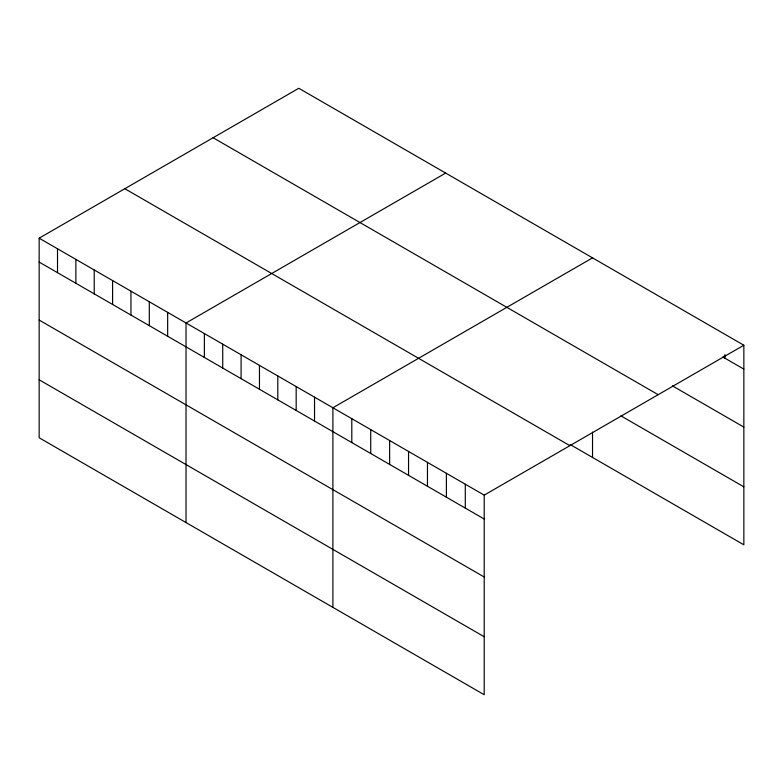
<?xml version="1.0" encoding="UTF-8"?>
<svg xmlns="http://www.w3.org/2000/svg" width="783" height="783" viewBox="0 0 783 783"><rect width="100%" height="100%" fill="white"/><g stroke="black" fill="none" stroke-linecap="round" stroke-linejoin="round"><path stroke-width="1.17" d="M39.15 238.179L484.207 495.13L484.207 694.727L39.15 437.766L39.15 238.179L298.793 88.273L743.85 345.234L743.85 544.821L570.093 444.499M445.664 173.072L186.021 322.978L186.021 522.564M592.535 257.861L332.892 407.767L332.892 607.354M484.207 495.13L743.85 345.234M722.836 356.979L743.85 369.116M672.391 385.843L743.85 427.097M213.113 137.749L658.17 394.701M620.899 415.851L743.85 486.84M124.83 188.713L569.887 445.664M39.15 262.06L484.207 519.021M39.15 320.051L484.207 577.002M39.15 379.784L484.207 636.736M724.931 354.611L724.931 358.193M592.535 432.089L592.535 457.458M465.288 484.217L465.288 508.098M446.379 473.294L446.379 497.176M427.459 462.371L427.459 486.253M408.55 451.448L408.55 475.34M389.631 440.535L389.631 464.417M370.721 429.613L370.721 453.494M351.802 418.69L351.802 442.571M314.531 397.167L314.531 421.058M296.17 386.567L296.17 410.458M277.808 375.967L277.808 399.859M259.457 365.377L259.457 389.259M241.095 354.777L241.095 378.659M222.734 344.177L222.734 368.059M204.373 333.578L204.373 357.459M167.66 312.378L167.66 336.259M149.299 301.778L149.299 325.659M130.947 291.178L130.947 315.06M112.586 280.578L112.586 304.46M94.224 269.978L94.224 293.86M75.863 259.379L75.863 283.26M57.511 248.779L57.511 272.66"/></g></svg>
